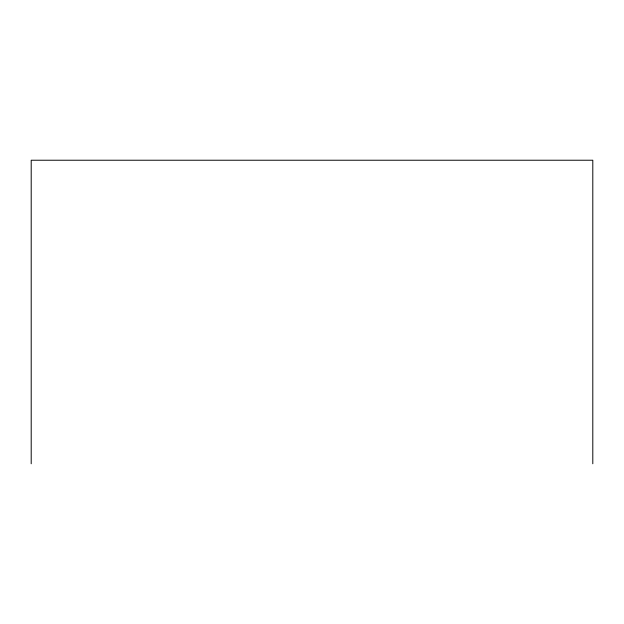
<?xml version="1.0" encoding="UTF-8"?>
<svg xmlns="http://www.w3.org/2000/svg" width="624" height="624" viewBox="0 0 624 624"><rect width="100%" height="100%" fill="white"/><g stroke="black" fill="none" stroke-linecap="round" stroke-linejoin="round"><path stroke-width="0.94" d="M592.8 463.772L592.8 160.228L31.2 160.228L31.2 463.772"/></g></svg>
